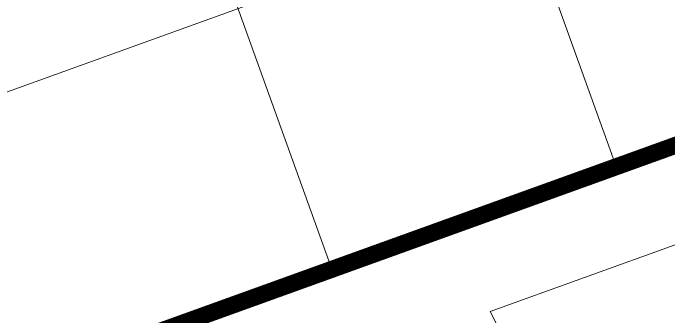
# Model space of a CAD drawing. Header units: centimetres. Extents: x 139057 to 200038, y 34824 to 80516.
# Drawn here: x 176505.1 to 176582.2, y 55991.9 to 56027.6 of the extents above; entities that cross this region are included whole.
import ezdxf

# ---------------------------------------------------------------- set-up
doc = ezdxf.new("R2010")
doc.units = ezdxf.units.CM
doc.header["$LTSCALE"] = 100
doc.layers.get('0').update_dxf_attribs({"lineweight": 0})
doc.layers.add('430_TAVOLATI_001-AM_0', color=3, linetype='Continuous', lineweight=0)
doc.layers.add('461_LAYOUT_SCHEMATICO_001-AM_0', color=11, linetype='Continuous', lineweight=0)
doc.layers.add('giunti ottone', color=7, linetype='Continuous', true_color=0xcbbc95)

# ---------------------------------------------------------------- blocks, each defined once
blk = doc.blocks.new('EFMKLQWMFKLMKL12')
for points in [[(192002.418, -63454.253), (192082.418, -63454.253), (192082.418, -63329.566), (192002.418, -63329.566)], [(192034.918, -63454.253), (192034.918, -63329.566), (192079.918, -63329.566), (192079.918, -63454.253)]]:
    blk.add_lwpolyline(points, close=True)
blk.add_lwpolyline([(192002.418, -63418.766), (192079.918, -63418.766)])

msp = doc.modelspace()

# ---------------------------------------------------------------- linework, layer by layer
at = {"layer": '430_TAVOLATI_001-AM_0', "elevation": 0}
msp.add_lwpolyline([(176651.775, 55791.348), (176633.345, 55827.103), (176643.088, 55832.164), (176656.432, 55806.354), (176822.872, 55892.493), (176738.481, 56056.403), (176561.183, 55992.541), (176601.955, 55912.167), (176592.169, 55907.131), (176550.628, 55988.746), (176273.458, 55888.898), (176269.728, 55899.252), (176787.531, 56085.762), (176794.987, 56072.758), (176754.09, 56058.027), (176840.851, 55889.413), (176651.775, 55791.348)], dxfattribs=at)
at = {"layer": 'giunti ottone', "linetype": 'Continuous', "lineweight": 18, "const_width": 2, "elevation": 0}
msp.add_lwpolyline([(174980.298, 55564.702, -0.590884), (175036.775, 55541.45), (175135.081, 55139.496), (175136.681, 55135.065), (175797.682, 55373.158), (175684.153, 55688.312), (176834.548, 56102.678), (176837.552, 56097.516), (176908.941, 56139.064), (176874.827, 56194.226), (176730.244, 56428), (176624.015, 56581.997), (176532.155, 56714.878), (176415.938, 56627.32), (176182.892, 56929.33), (176298.44, 57018.492), (176221.001, 57111.136), (176193.35, 57144.258), (176075.592, 57282.36), (175972.661, 57403.174), (175851.481, 57316.963), (175882.045, 57273.794), (175865.73, 57262.243)], format="xyb", dxfattribs=at)

# ---------------------------------------------------------------- block references
at = {"layer": '461_LAYOUT_SCHEMATICO_001-AM_0', "rotation": 109.8103889788098}
msp.add_blockref('EFMKLQWMFKLMKL12', (181948.217, -146135.208, 0), dxfattribs=at)

doc.saveas('drawing.dxf')
